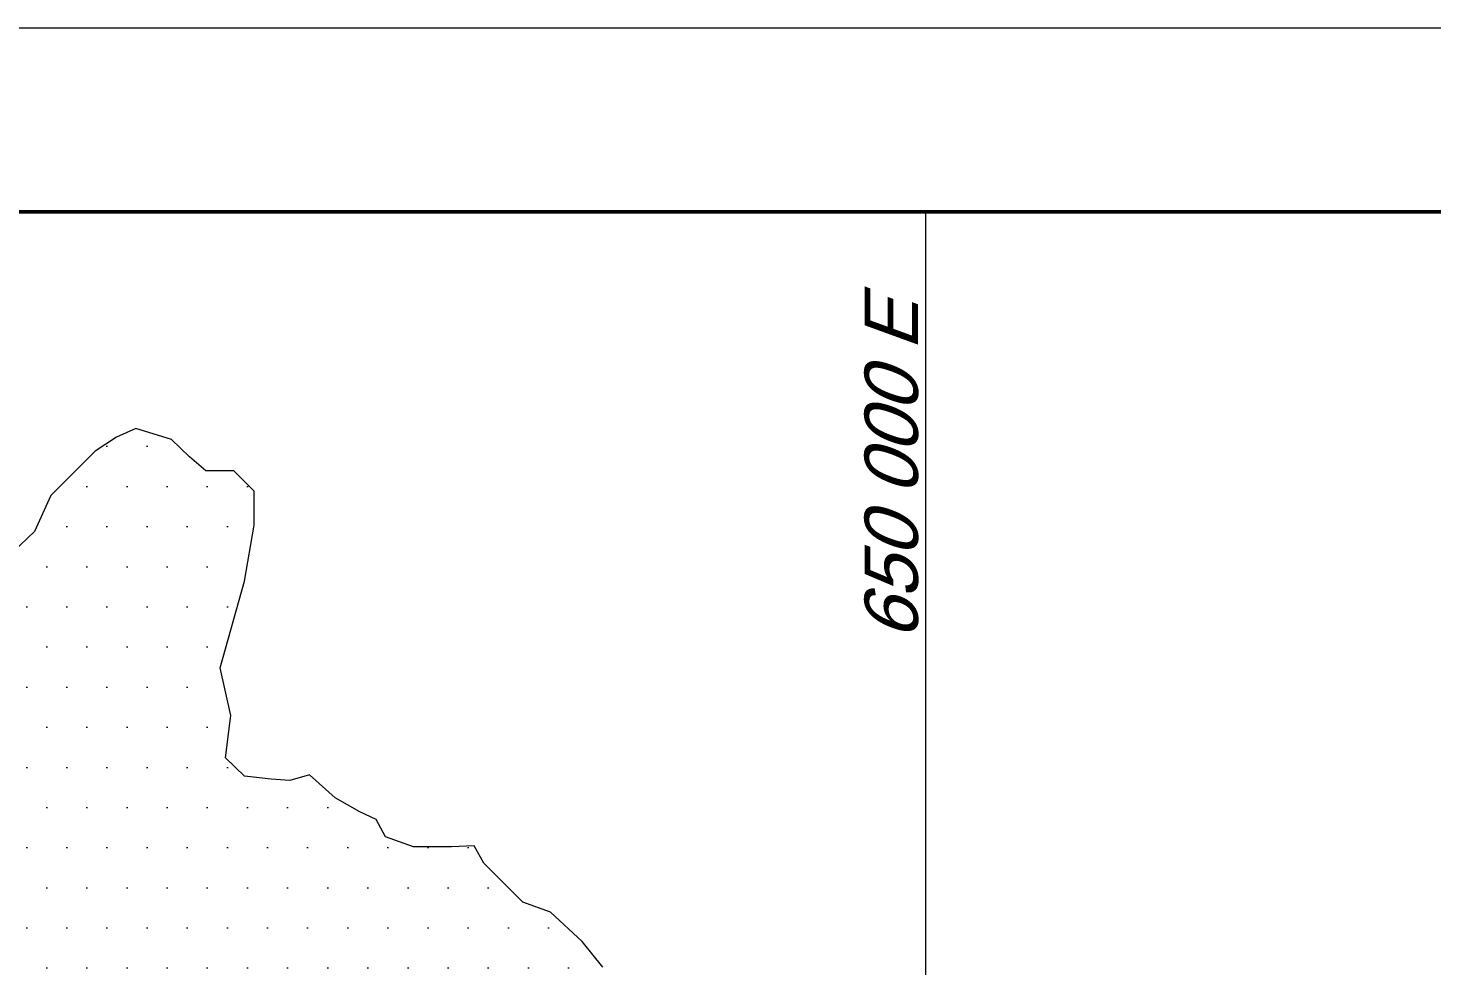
# Model space of a CAD drawing. Header units: metres. Extents: x 729055 to 735546, y 8489029 to 8491869.
# Drawn here: x 734679.09 to 734688.29, y 8489348.12 to 8489354.28 of the extents above; entities that cross this region are included whole.
import ezdxf
from ezdxf.enums import TextEntityAlignment as Align

# ---------------------------------------------------------------- set-up
doc = ezdxf.new("R2010")
doc.units = ezdxf.units.M
for name, color, linetype, lineweight in [('Cap Prov', 7, 'Continuous', 20), ('Distrito', 212, 'Continuous', 20), ('Ejes de Coordenadas', 122, 'Continuous', 5), ('GRILLAS', 7, 'Continuous', 0), ('MARCOS', 7, 'Continuous', 40), ('Sheet', 7, 'Continuous', 50)]:
    doc.layers.add(name, color=color, linetype=linetype, lineweight=lineweight)
doc.styles.add('Arial', font='arial.ttf')

msp = doc.modelspace()

# ---------------------------------------------------------------- hatches: boundary and pattern name
at = {"layer": 'Distrito', "linetype": 'Continuous', "lineweight": 0}
h = msp.add_hatch(dxfattribs=at)
h.set_pattern_fill('DOTS', color=256, scale=0.165786, style=0)
h.set_pattern_definition([(0, (724535.89119, 8486682.30085), (0.131592959, 0.2631859185), [0, -0.2631859185])])
h.paths.add_polyline_path([(734681.4486, 8489345.9964), (734681.7652, 8489345.9964), (734682.1661, 8489346.3973), (734682.5671, 8489346.7982), (734682.856, 8489347.0871), (734683.3832, 8489347.3027), (734683.8853, 8489347.5157), (734683.7694, 8489347.6813), (734683.6396, 8489347.7723), (734683.4516, 8489347.7789), (734683.313, 8489347.8298), (734683.05, 8489348.0128), (734682.8538, 8489348.1175), (734682.7182, 8489348.2858), (734682.5116, 8489348.4776), (734682.3307, 8489348.5419), (734682.2081, 8489348.6645), (734682.0743, 8489348.7983), (734682.0115, 8489348.9128), (734681.8625, 8489348.9062), (734681.6127, 8489348.9054), (734681.4298, 8489348.9706), (734681.3689, 8489349.0851), (734681.2603, 8489349.1351), (734681.099, 8489349.2276), (734680.9307, 8489349.3771), (734680.8031, 8489349.3416), (734680.6804, 8489349.3498), (734680.5049, 8489349.3694), (734680.3801, 8489349.489), (734680.4154, 8489349.7676), (734680.3461, 8489350.0795), (734680.5056, 8489350.6489), (734680.5688, 8489351.0153), (734680.5688, 8489351.2381), (734680.4351, 8489351.3719), (734680.251, 8489351.3719), (734680.1432, 8489351.4632), (734680.0265, 8489351.5767), (734679.7934, 8489351.6503), (734679.6652, 8489351.5921), (734679.5258, 8489351.5004), (734679.4032, 8489351.3777), (734679.236, 8489351.2106), (734679.1278, 8489350.9733), (734678.9448, 8489350.7997), (734678.6987, 8489350.5999), (734678.6189, 8489350.3238), (734678.5126, 8489350.1181), (734678.46, 8489349.8896), (734678.202, 8489349.6), (734678.2841, 8489349.2769), (734678.3998, 8489348.9538), (734678.3998, 8489348.8354), (734678.6043, 8489348.5527), (734678.6826, 8489348.1992), (734678.5719, 8489347.9345), (734678.4529, 8489347.6734), (734678.1837, 8489347.3272), (734677.9948, 8489346.9261), (734677.9393, 8489346.651), (734677.7322, 8489346.2835), (734677.6827, 8489345.9715), (734677.7629, 8489345.5741), (734677.8611, 8489345.2603), (734677.944, 8489345.0586), (734678.1256, 8489344.9287), (734678.0395, 8489344.6235), (734677.9171, 8489344.189), (734677.9171, 8489343.866), (734678.1284, 8489343.4763), (734678.2626, 8489343.2309), (734678.2626, 8489343.2014), (734678.5221, 8489343.3286), (734678.9049, 8489343.4829), (734679.1038, 8489343.4829), (734679.2437, 8489343.6228), (734679.2437, 8489344.0197), (734679.4497, 8489344.2257), (734679.6262, 8489344.4022), (734679.9649, 8489344.4022), (734680.1415, 8489344.5788), (734680.1415, 8489344.7843), (734680.2887, 8489344.7843), (734680.4511, 8489344.7843), (734680.6129, 8489344.9462), (734681.0396, 8489345.3729), (734681.2751, 8489345.6083)])
h.paths.add_polyline_path([(734679.579, 8489347.3042), (734682.8528, 8489347.3042), (734682.8528, 8489346.6938), (734679.579, 8489346.6938)], flags=24)
h.paths.add_polyline_path([(734682.4798, 8489345.6334), (734683.0885, 8489345.6334), (734683.0885, 8489344.8376), (734682.4798, 8489344.8376)], flags=25)
h.paths.add_polyline_path([(734679.9313, 8489343.8167), (734680.5071, 8489343.8167), (734680.5071, 8489342.8192), (734679.9313, 8489342.8192)], flags=9)
h.paths.add_polyline_path([(734680.2748, 8489343.8409), (734685.2437, 8489343.8409), (734685.2437, 8489343.0587), (734680.2748, 8489343.0587)], flags=9)

# ---------------------------------------------------------------- linework, layer by layer
at = {"layer": 'Cap Prov'}
msp.add_lwpolyline([(734682.8538, 8489348.1175), (734682.7182, 8489348.2858), (734682.5116, 8489348.4776), (734682.3307, 8489348.5419), (734682.2081, 8489348.6645), (734682.0743, 8489348.7983), (734682.0115, 8489348.9128), (734681.8625, 8489348.9062), (734681.6127, 8489348.9054), (734681.4298, 8489348.9706), (734681.3689, 8489349.0851), (734681.2603, 8489349.1351), (734681.099, 8489349.2276), (734680.9307, 8489349.3771), (734680.8031, 8489349.3416), (734680.6804, 8489349.3498), (734680.5049, 8489349.3694), (734680.3801, 8489349.489), (734680.4154, 8489349.7676), (734680.3461, 8489350.0795), (734680.5056, 8489350.6489), (734680.5688, 8489351.0153), (734680.5688, 8489351.2381), (734680.4351, 8489351.3719), (734680.251, 8489351.3719), (734680.1432, 8489351.4632), (734680.0265, 8489351.5767), (734679.7934, 8489351.6503), (734679.6652, 8489351.5921), (734679.5258, 8489351.5004), (734679.4032, 8489351.3777), (734679.236, 8489351.2106), (734679.1278, 8489350.9733), (734678.9448, 8489350.7997)], dxfattribs=at)
at = {"layer": 'GRILLAS'}
msp.add_lwpolyline([(734684.9714, 8489306.2725), (734684.9714, 8489353.0695)], dxfattribs=at)
at = {"layer": 'MARCOS', "color": 255, "linetype": 'Continuous', "lineweight": 0}
msp.add_lwpolyline([(734668.1893, 8489305.0668), (734729.0371, 8489305.0668), (734729.0371, 8489354.2753), (734668.1893, 8489354.2753)], close=True, dxfattribs=at)
at = {"layer": 'Sheet', "color": 7, "linetype": 'Continuous'}
msp.add_lwpolyline([(734669.395, 8489306.2725), (734727.8314, 8489306.2725), (734727.8314, 8489353.0695), (734669.395, 8489353.0695), (734669.395, 8489306.2725)], dxfattribs=at)

# ---------------------------------------------------------------- texts
at = {"layer": 'Ejes de Coordenadas', "style": 'Arial', "oblique": 20}
msp.add_text('650 000 E', height=0.35, rotation=90, dxfattribs=at).set_placement((734684.7453, 8489350.2559), align=Align.MIDDLE_LEFT)

doc.saveas('drawing.dxf')
